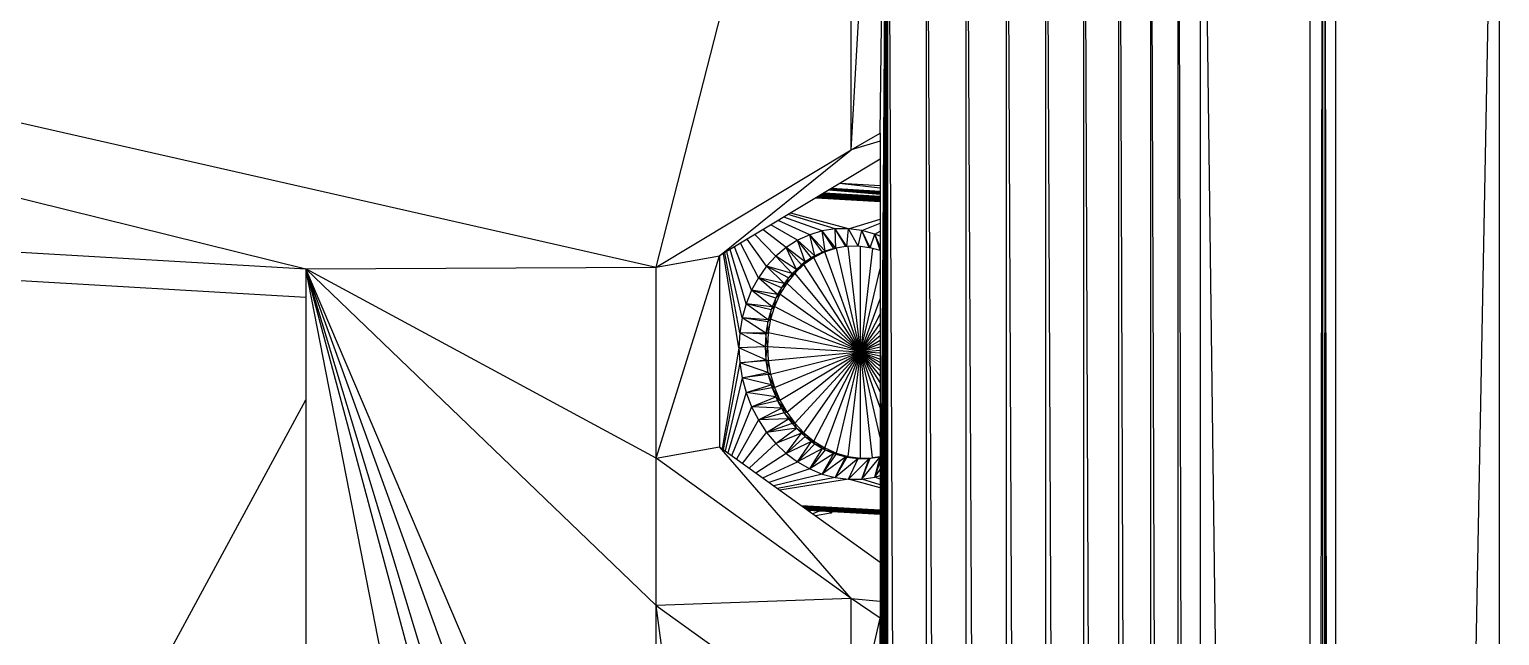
# Model space of a CAD drawing. Header units: millimetres. Extents: x -72 to 40, y 37 to 183.
# Drawn here: x 17.24 to 40.18, y 156.02 to 165.49 of the extents above; entities that cross this region are included whole.
import ezdxf

# ---------------------------------------------------------------- set-up
doc = ezdxf.new("R2010")
doc.units = ezdxf.units.MM
doc.layers.add('Shape2DView002', color=7, linetype='CONTINUOUS')

msp = doc.modelspace()

# ---------------------------------------------------------------- linework, layer by layer
at = {"layer": 'Shape2DView002'}
for p, q in [((-44.396, 178.019), (27.019, 161.772)), ((-44.396, 178.019), (21.552, 161.751)), ((40.182, 175.283), (37.622, 40.961)), ((40.182, 41.989), (40.182, 175.283)), ((37.418, 174.194), (37.225, 40.86)), ((37.456, 174.203), (37.418, 40.9)), ((37.418, 174.194), (37.418, 40.9)), ((37.622, 40.961), (37.456, 174.203)), ((37.456, 174.203), (37.456, 40.909)), ((37.622, 174.255), (37.622, 40.961)), ((37.225, 40.86), (37.225, 174.154)), ((34.241, 40.411), (34.241, 173.705)), ((34.736, 40.451), (34.241, 173.705)), ((34.736, 40.451), (34.736, 173.745)), ((35.165, 40.498), (34.736, 173.745)), ((35.165, 40.498), (35.165, 173.792)), ((35.516, 40.551), (35.165, 173.792)), ((35.516, 40.551), (35.516, 173.845)), ((37.225, 40.86), (35.516, 173.845)), ((27.019, 161.772), (30.064, 173.691)), ((30.064, 163.605), (30.064, 173.691)), ((30.064, 163.605), (30.632, 173.663)), ((30.514, 163.87), (30.632, 173.663)), ((30.514, 72.911), (30.632, 173.663)), ((30.632, 173.663), (30.514, 75.21)), ((30.632, 173.663), (30.514, 78.194)), ((30.632, 173.663), (30.514, 80.492)), ((30.632, 173.663), (30.514, 88.071)), ((30.632, 173.663), (30.514, 90.369)), ((30.632, 173.663), (30.514, 93.354)), ((30.632, 173.663), (30.514, 95.652)), ((30.632, 173.663), (30.514, 103.231)), ((30.632, 173.663), (30.514, 105.529)), ((30.632, 173.663), (30.514, 108.513)), ((30.632, 173.663), (30.514, 110.812)), ((30.632, 173.663), (30.514, 118.39)), ((30.632, 173.663), (30.514, 120.689)), ((30.632, 173.663), (30.514, 123.673)), ((30.632, 173.663), (30.514, 125.971)), ((30.632, 173.663), (30.514, 133.55)), ((30.632, 173.663), (30.514, 135.848)), ((30.632, 173.663), (30.514, 138.833)), ((30.632, 173.663), (30.514, 141.131)), ((30.632, 173.663), (30.514, 148.71)), ((30.632, 173.663), (30.514, 151.008)), ((30.632, 173.663), (30.514, 153.992)), ((30.632, 173.663), (30.514, 156.291)), ((30.632, 40.369), (30.632, 173.663)), ((31.235, 40.352), (30.632, 173.663)), ((31.235, 40.352), (31.235, 173.646)), ((31.858, 40.344), (31.235, 173.646)), ((31.858, 40.344), (31.858, 173.638)), ((32.485, 40.346), (31.858, 173.638)), ((32.485, 40.346), (32.485, 173.64)), ((33.102, 40.358), (32.485, 173.64)), ((33.102, 40.358), (33.102, 173.652)), ((33.692, 40.38), (33.102, 173.652)), ((33.692, 40.38), (33.692, 173.674)), ((34.241, 40.411), (33.692, 173.674)), ((-35.793, 165.085), (21.552, 161.751)), ((21.552, 161.302), (-34.06, 164.535)), ((30.064, 163.605), (30.514, 163.87)), ((30.514, 163.87), (30.514, 156.291)), ((27.019, 161.772), (30.064, 163.605)), ((28.006, 161.95), (30.064, 163.605)), ((30.514, 163.744), (30.064, 163.605)), ((30.514, 163.46), (28.006, 161.95)), ((29.611, 162.917), (30.514, 162.864)), ((29.614, 162.918), (30.514, 162.865)), ((29.619, 162.922), (30.514, 162.871)), ((29.622, 162.923), (30.514, 162.871)), ((29.624, 162.925), (30.514, 162.872)), ((29.629, 162.927), (30.514, 162.877)), ((29.631, 162.929), (30.514, 162.877)), ((29.632, 162.93), (30.514, 162.878)), ((29.635, 162.931), (30.514, 162.881)), ((29.637, 162.932), (30.514, 162.881)), ((29.638, 162.933), (30.514, 162.882)), ((29.64, 162.934), (30.514, 162.884)), ((29.64, 162.934), (30.514, 162.883)), ((30.514, 162.908), (29.714, 162.979)), ((30.514, 162.925), (29.723, 162.984)), ((29.734, 162.991), (30.514, 162.945)), ((30.514, 162.95), (29.748, 162.999)), ((30.514, 162.957), (29.752, 163.002)), ((30.514, 163.007), (29.881, 163.079)), ((29.895, 163.088), (30.514, 163.052)), ((29.514, 162.858), (30.514, 162.8)), ((29.522, 162.863), (30.514, 162.809)), ((29.532, 162.869), (30.514, 162.812)), ((29.54, 162.874), (30.514, 162.821)), ((29.549, 162.88), (30.514, 162.824)), ((29.558, 162.885), (30.514, 162.832)), ((29.567, 162.89), (30.514, 162.835)), ((29.575, 162.895), (30.514, 162.843)), ((29.583, 162.9), (30.514, 162.846)), ((29.59, 162.904), (30.514, 162.853)), ((29.598, 162.909), (30.514, 162.855)), ((29.604, 162.913), (30.514, 162.862)), ((29.414, 162.281), (28.921, 162.501)), ((29.611, 162.34), (29.011, 162.556)), ((29.814, 162.371), (29.078, 162.595)), ((30.021, 162.373), (29.119, 162.62)), ((30.021, 162.373), (30.514, 162.525)), ((30.227, 162.347), (30.514, 162.46)), ((28.559, 162.284), (28.886, 161.947)), ((29.049, 162.083), (28.686, 162.36)), ((29.226, 162.195), (28.81, 162.434)), ((29.414, 162.281), (29.226, 162.195)), ((29.611, 162.34), (29.414, 162.281)), ((29.495, 161.95), (29.414, 162.281)), ((29.614, 162.007), (29.414, 162.281)), ((29.654, 162.023), (29.414, 162.281)), ((29.814, 162.371), (29.611, 162.34)), ((29.654, 162.023), (29.611, 162.34)), ((29.793, 162.066), (29.611, 162.34)), ((29.822, 162.073), (29.611, 162.34)), ((30.021, 162.373), (29.814, 162.371)), ((29.822, 162.073), (29.814, 162.371)), ((29.979, 162.098), (29.814, 162.371)), ((29.994, 162.099), (29.814, 162.371)), ((29.994, 162.099), (30.021, 162.373)), ((30.169, 162.101), (30.021, 162.373)), ((30.227, 162.347), (30.021, 162.373)), ((30.169, 162.101), (30.227, 162.347)), ((30.343, 162.079), (30.227, 162.347)), ((30.358, 162.076), (30.227, 162.347)), ((30.43, 162.292), (30.227, 162.347)), ((30.358, 162.076), (30.43, 162.292)), ((30.43, 162.292), (30.514, 162.339)), ((30.514, 162.038), (30.43, 162.292)), ((30.514, 162.094), (30.43, 162.292)), ((30.514, 162.257), (30.43, 162.292)), ((28.322, 160.751), (28.089, 162)), ((28.36, 160.981), (28.123, 162.021)), ((28.421, 161.203), (28.174, 162.051)), ((28.506, 161.414), (28.243, 162.093)), ((28.613, 161.61), (28.332, 162.147)), ((28.74, 161.788), (28.439, 162.211)), ((29.049, 162.083), (28.886, 161.947)), ((29.226, 162.195), (29.049, 162.083)), ((29.207, 161.74), (29.049, 162.083)), ((29.286, 161.81), (29.049, 162.083)), ((29.345, 161.856), (29.049, 162.083)), ((29.345, 161.856), (29.226, 162.195)), ((29.444, 161.921), (29.226, 162.195)), ((29.495, 161.95), (29.226, 162.195)), ((29.651, 162.014), (29.481, 161.928)), ((29.614, 162.007), (29.481, 161.928)), ((29.614, 162.007), (29.495, 161.95)), ((29.654, 162.023), (29.614, 162.007)), ((29.651, 162.014), (29.614, 162.007)), ((29.83, 162.073), (29.651, 162.014)), ((29.651, 162.014), (29.793, 162.066)), ((29.651, 162.014), (29.654, 162.023)), ((30.206, 160.45), (29.651, 162.014)), ((29.793, 162.066), (29.654, 162.023)), ((29.83, 162.073), (29.793, 162.066)), ((29.822, 162.073), (29.793, 162.066)), ((29.979, 162.098), (29.822, 162.073)), ((29.83, 162.073), (29.822, 162.073)), ((29.946, 162.093), (29.83, 162.073)), ((30.206, 160.45), (29.83, 162.073)), ((29.994, 162.099), (29.979, 162.098)), ((30.169, 162.101), (29.994, 162.099)), ((30.206, 160.45), (30.017, 162.1)), ((30.343, 162.079), (30.169, 162.101)), ((30.206, 160.45), (30.206, 162.096)), ((30.393, 162.066), (30.206, 160.45)), ((30.358, 162.076), (30.343, 162.079)), ((30.514, 162.033), (30.358, 162.076)), ((21.552, 161.751), (27.019, 161.772)), ((27.019, 161.772), (28.006, 161.95)), ((27.019, 158.788), (28.006, 161.95)), ((27.019, 158.788), (27.019, 161.772)), ((28.006, 161.95), (28.006, 158.966)), ((28.31, 160.516), (28.069, 161.988)), ((28.74, 161.788), (28.613, 161.61)), ((28.886, 161.947), (28.74, 161.788)), ((29.018, 161.519), (28.74, 161.788)), ((29.083, 161.606), (28.74, 161.788)), ((29.143, 161.675), (28.74, 161.788)), ((29.143, 161.675), (28.886, 161.947)), ((29.207, 161.74), (28.886, 161.947)), ((29.323, 161.817), (29.18, 161.682)), ((29.286, 161.81), (29.18, 161.682)), ((29.286, 161.81), (29.207, 161.74)), ((29.345, 161.856), (29.286, 161.81)), ((29.323, 161.817), (29.286, 161.81)), ((29.481, 161.928), (29.323, 161.817)), ((29.444, 161.921), (29.323, 161.817)), ((29.323, 161.817), (29.345, 161.856)), ((30.206, 160.45), (29.323, 161.817)), ((29.444, 161.921), (29.345, 161.856)), ((29.495, 161.95), (29.444, 161.921)), ((29.481, 161.928), (29.444, 161.921)), ((29.481, 161.928), (29.495, 161.95)), ((30.206, 160.45), (29.481, 161.928)), ((27.019, 133.751), (21.552, 161.751)), ((21.552, 161.751), (21.552, 52.828)), ((27.019, 141.329), (21.552, 161.751)), ((27.019, 143.628), (21.552, 161.751)), ((27.019, 146.612), (21.552, 161.751)), ((27.019, 148.91), (21.552, 161.751)), ((27.019, 156.489), (21.552, 161.751)), ((27.019, 158.788), (21.552, 161.751)), ((28.613, 161.61), (28.506, 161.414)), ((28.913, 161.345), (28.613, 161.61)), ((28.975, 161.454), (28.613, 161.61)), ((29.018, 161.519), (28.613, 161.61)), ((29.083, 161.606), (29.018, 161.519)), ((29.18, 161.682), (29.055, 161.526)), ((29.055, 161.526), (29.083, 161.606)), ((29.18, 161.682), (29.083, 161.606)), ((29.143, 161.675), (29.083, 161.606)), ((29.207, 161.74), (29.143, 161.675)), ((29.18, 161.682), (29.143, 161.675)), ((29.18, 161.682), (29.207, 161.74)), ((30.206, 160.45), (29.18, 161.682)), ((30.206, 160.45), (30.514, 161.748)), ((28.506, 161.414), (28.421, 161.203)), ((28.829, 161.156), (28.506, 161.414)), ((28.885, 161.288), (28.506, 161.414)), ((28.913, 161.345), (28.506, 161.414)), ((28.95, 161.352), (28.866, 161.162)), ((28.95, 161.352), (28.885, 161.288)), ((28.913, 161.345), (28.885, 161.288)), ((28.975, 161.454), (28.913, 161.345)), ((28.95, 161.352), (28.913, 161.345)), ((29.055, 161.526), (28.95, 161.352)), ((28.95, 161.352), (28.975, 161.454)), ((30.206, 160.45), (28.95, 161.352)), ((29.055, 161.526), (28.975, 161.454)), ((29.018, 161.519), (28.975, 161.454)), ((29.055, 161.526), (29.018, 161.519)), ((30.206, 160.45), (29.055, 161.526)), ((28.421, 161.203), (28.36, 160.981)), ((28.768, 160.954), (28.421, 161.203)), ((28.813, 161.11), (28.421, 161.203)), ((28.829, 161.156), (28.421, 161.203)), ((28.813, 161.11), (28.768, 160.954)), ((28.866, 161.162), (28.805, 160.96)), ((28.805, 160.96), (28.813, 161.11)), ((28.866, 161.162), (28.813, 161.11)), ((28.829, 161.156), (28.813, 161.11)), ((28.885, 161.288), (28.829, 161.156)), ((28.866, 161.162), (28.829, 161.156)), ((28.866, 161.162), (28.885, 161.288)), ((30.206, 160.45), (28.866, 161.162)), ((30.514, 161.283), (30.206, 160.45)), ((28.36, 160.981), (28.322, 160.751)), ((28.731, 160.743), (28.36, 160.981)), ((28.761, 160.922), (28.36, 160.981)), ((28.768, 160.954), (28.36, 160.981)), ((28.761, 160.922), (28.731, 160.743)), ((28.805, 160.96), (28.761, 160.922)), ((28.768, 160.954), (28.761, 160.922)), ((28.768, 160.75), (28.761, 160.922)), ((28.805, 160.96), (28.768, 160.75)), ((28.805, 160.96), (28.768, 160.954)), ((30.206, 160.45), (28.805, 160.96)), ((30.514, 161.043), (30.206, 160.45)), ((30.206, 160.45), (30.514, 160.892)), ((28.322, 160.751), (28.31, 160.516)), ((28.719, 160.528), (28.322, 160.751)), ((28.729, 160.727), (28.322, 160.751)), ((28.731, 160.743), (28.322, 160.751)), ((28.729, 160.727), (28.719, 160.528)), ((28.768, 160.75), (28.729, 160.727)), ((28.731, 160.743), (28.729, 160.727)), ((28.756, 160.534), (28.729, 160.727)), ((28.768, 160.75), (28.731, 160.743)), ((28.768, 160.75), (28.756, 160.534)), ((30.206, 160.45), (28.768, 160.75)), ((30.514, 160.785), (30.206, 160.45)), ((30.514, 160.703), (30.206, 160.45)), ((30.206, 160.45), (30.514, 160.636)), ((28.31, 160.516), (28.046, 158.937)), ((28.719, 160.528), (28.31, 160.516)), ((28.31, 160.516), (28.322, 160.279)), ((28.729, 160.327), (28.31, 160.516)), ((28.756, 160.534), (28.719, 160.528)), ((28.719, 160.528), (28.729, 160.327)), ((28.729, 160.327), (28.756, 160.534)), ((28.756, 160.534), (30.206, 160.45)), ((28.756, 160.534), (28.768, 160.317)), ((28.768, 160.317), (30.206, 160.45)), ((28.805, 160.102), (30.206, 160.45)), ((28.866, 159.893), (30.206, 160.45)), ((28.95, 159.694), (30.206, 160.45)), ((29.055, 159.508), (30.206, 160.45)), ((29.18, 159.337), (30.206, 160.45)), ((29.323, 159.186), (30.206, 160.45)), ((29.481, 159.056), (30.206, 160.45)), ((29.651, 158.951), (30.206, 160.45)), ((29.83, 158.87), (30.206, 160.45)), ((30.016, 158.817), (30.206, 160.45)), ((30.514, 160.578), (30.206, 160.45)), ((30.514, 160.527), (30.206, 160.45)), ((30.206, 160.45), (30.514, 160.479)), ((30.206, 158.792), (30.206, 160.45)), ((30.395, 158.795), (30.206, 160.45)), ((30.206, 160.45), (30.514, 160.338)), ((30.514, 160.386), (30.206, 160.45)), ((30.514, 160.432), (30.206, 160.45)), ((30.206, 160.45), (30.514, 160.162)), ((30.514, 160.229), (30.206, 160.45)), ((30.514, 160.286), (30.206, 160.45)), ((30.206, 160.45), (30.514, 159.821)), ((30.514, 159.973), (30.206, 160.45)), ((30.514, 160.079), (30.206, 160.45)), ((30.514, 159.116), (30.206, 160.45)), ((30.514, 159.581), (30.206, 160.45)), ((28.322, 160.279), (28.063, 158.924)), ((28.322, 160.279), (28.729, 160.327)), ((28.731, 160.31), (28.322, 160.279)), ((28.322, 160.279), (28.36, 160.045)), ((28.761, 160.128), (28.322, 160.279)), ((28.729, 160.327), (28.768, 160.317)), ((28.729, 160.327), (28.731, 160.31)), ((28.731, 160.31), (28.768, 160.317)), ((28.731, 160.31), (28.761, 160.128)), ((28.761, 160.128), (28.768, 160.317)), ((28.768, 160.317), (28.805, 160.102)), ((28.36, 160.045), (28.093, 158.903)), ((28.36, 160.045), (28.761, 160.128)), ((28.768, 160.096), (28.36, 160.045)), ((28.36, 160.045), (28.421, 159.816)), ((28.813, 159.934), (28.36, 160.045)), ((28.421, 159.816), (28.813, 159.934)), ((28.761, 160.128), (28.805, 160.102)), ((28.761, 160.128), (28.768, 160.096)), ((28.768, 160.096), (28.805, 160.102)), ((28.768, 160.096), (28.813, 159.934)), ((28.866, 159.893), (28.768, 160.096)), ((28.805, 160.102), (28.866, 159.893)), ((28.813, 159.934), (28.866, 159.893)), ((28.813, 159.934), (28.829, 159.887)), ((-33.962, 57.122), (21.552, 159.701)), ((28.421, 159.816), (28.136, 158.872)), ((28.829, 159.887), (28.421, 159.816)), ((28.421, 159.816), (28.506, 159.595)), ((28.885, 159.747), (28.421, 159.816)), ((28.506, 159.595), (28.885, 159.747)), ((28.829, 159.887), (28.866, 159.893)), ((28.829, 159.887), (28.95, 159.694)), ((28.829, 159.887), (28.885, 159.747)), ((28.866, 159.893), (28.95, 159.694)), ((28.885, 159.747), (28.95, 159.694)), ((28.885, 159.747), (28.913, 159.687)), ((28.506, 159.595), (28.196, 158.829)), ((28.913, 159.687), (28.506, 159.595)), ((28.506, 159.595), (28.613, 159.387)), ((28.975, 159.571), (28.506, 159.595)), ((28.613, 159.387), (28.975, 159.571)), ((29.018, 159.501), (28.613, 159.387)), ((28.913, 159.687), (28.95, 159.694)), ((28.913, 159.687), (29.055, 159.508)), ((28.913, 159.687), (28.975, 159.571)), ((28.95, 159.694), (29.055, 159.508)), ((28.975, 159.571), (29.055, 159.508)), ((28.975, 159.571), (29.018, 159.501)), ((29.018, 159.501), (29.055, 159.508)), ((29.018, 159.501), (29.18, 159.337)), ((29.018, 159.501), (29.083, 159.407)), ((29.055, 159.508), (29.18, 159.337)), ((28.613, 159.387), (28.272, 158.775)), ((29.083, 159.407), (28.613, 159.387)), ((28.613, 159.387), (28.74, 159.194)), ((28.74, 159.194), (29.083, 159.407)), ((29.143, 159.331), (28.74, 159.194)), ((29.207, 159.258), (28.74, 159.194)), ((28.886, 159.018), (29.207, 159.258)), ((29.083, 159.407), (29.18, 159.337)), ((29.083, 159.407), (29.143, 159.331)), ((29.143, 159.331), (29.18, 159.337)), ((29.143, 159.331), (29.207, 159.258)), ((29.18, 159.337), (29.323, 159.186)), ((29.207, 159.258), (29.18, 159.337)), ((29.207, 159.258), (29.323, 159.186)), ((29.207, 159.258), (29.286, 159.179)), ((28.363, 158.709), (28.74, 159.194)), ((28.886, 159.018), (28.467, 158.635)), ((28.74, 159.194), (28.886, 159.018)), ((29.286, 159.179), (28.886, 159.018)), ((28.886, 159.018), (29.049, 158.863)), ((29.049, 158.863), (29.286, 159.179)), ((29.345, 159.127), (29.049, 158.863)), ((29.444, 159.05), (29.049, 158.863)), ((29.226, 158.731), (29.444, 159.05)), ((29.495, 159.014), (29.226, 158.731)), ((29.286, 159.179), (29.323, 159.186)), ((29.286, 159.179), (29.345, 159.127)), ((29.323, 159.186), (29.481, 159.056)), ((29.345, 159.127), (29.323, 159.186)), ((29.345, 159.127), (29.481, 159.056)), ((29.345, 159.127), (29.444, 159.05)), ((29.444, 159.05), (29.481, 159.056)), ((29.444, 159.05), (29.495, 159.014)), ((29.481, 159.056), (29.651, 158.951)), ((29.495, 159.014), (29.481, 159.056)), ((29.495, 159.014), (29.651, 158.951)), ((29.495, 159.014), (29.614, 158.944)), ((27.019, 158.788), (28.006, 158.966)), ((27.019, 156.489), (27.019, 158.788)), ((30.064, 156.6), (27.019, 158.788)), ((28.006, 158.966), (30.514, 157.164)), ((30.064, 156.6), (28.006, 158.966)), ((29.049, 158.863), (28.575, 158.557)), ((29.049, 158.863), (29.226, 158.731)), ((29.614, 158.944), (29.226, 158.731)), ((29.414, 158.623), (29.614, 158.944)), ((29.654, 158.923), (29.414, 158.623)), ((29.793, 158.864), (29.414, 158.623)), ((29.611, 158.541), (29.793, 158.864)), ((29.822, 158.854), (29.611, 158.541)), ((29.979, 158.811), (29.611, 158.541)), ((29.614, 158.944), (29.651, 158.951)), ((29.614, 158.944), (29.654, 158.923)), ((29.651, 158.951), (29.83, 158.87)), ((29.654, 158.923), (29.651, 158.951)), ((29.654, 158.923), (29.83, 158.87)), ((29.654, 158.923), (29.793, 158.864)), ((29.793, 158.864), (29.83, 158.87)), ((29.793, 158.864), (29.822, 158.854)), ((29.814, 158.486), (29.979, 158.811)), ((29.994, 158.808), (29.814, 158.486)), ((30.169, 158.785), (29.814, 158.486)), ((29.822, 158.854), (29.83, 158.87)), ((29.822, 158.854), (30.016, 158.817)), ((29.822, 158.854), (29.979, 158.811)), ((29.83, 158.87), (30.016, 158.817)), ((29.979, 158.811), (30.016, 158.817)), ((29.979, 158.811), (29.994, 158.808)), ((29.994, 158.808), (30.016, 158.817)), ((29.994, 158.808), (30.206, 158.792)), ((29.994, 158.808), (30.169, 158.785)), ((30.016, 158.817), (30.206, 158.792)), ((30.343, 158.787), (30.021, 158.46)), ((30.021, 158.46), (30.169, 158.785)), ((30.169, 158.785), (30.206, 158.792)), ((30.169, 158.785), (30.343, 158.787)), ((30.206, 158.792), (30.395, 158.795)), ((30.343, 158.787), (30.206, 158.792)), ((30.227, 158.462), (30.514, 158.811)), ((30.227, 158.462), (30.358, 158.789)), ((30.227, 158.462), (30.343, 158.787)), ((30.343, 158.787), (30.395, 158.795)), ((30.343, 158.787), (30.358, 158.789)), ((30.358, 158.789), (30.514, 158.813)), ((30.358, 158.789), (30.395, 158.795)), ((30.395, 158.795), (30.514, 158.815)), ((30.514, 158.813), (30.395, 158.795)), ((30.43, 158.493), (30.514, 158.807)), ((28.681, 158.481), (29.226, 158.731)), ((29.414, 158.623), (28.776, 158.412)), ((29.226, 158.731), (29.414, 158.623)), ((29.414, 158.623), (29.611, 158.541)), ((30.43, 158.493), (30.514, 158.734)), ((30.43, 158.493), (30.514, 158.616)), ((29.611, 158.541), (28.854, 158.357)), ((29.814, 158.486), (28.911, 158.316)), ((30.021, 158.46), (28.946, 158.29)), ((29.611, 158.541), (29.814, 158.486)), ((29.814, 158.486), (30.021, 158.46)), ((30.021, 158.46), (30.227, 158.462)), ((30.514, 158.325), (30.021, 158.46)), ((30.227, 158.462), (30.43, 158.493)), ((30.514, 158.375), (30.227, 158.462)), ((30.43, 158.493), (30.514, 158.518)), ((30.514, 158.463), (30.43, 158.493)), ((30.514, 157.976), (29.285, 158.047)), ((30.514, 157.971), (29.296, 158.039)), ((30.514, 157.964), (29.302, 158.035)), ((30.514, 157.96), (29.313, 158.027)), ((30.514, 157.953), (29.319, 158.023)), ((30.514, 157.949), (29.329, 158.015)), ((30.514, 157.943), (29.335, 158.011)), ((30.514, 157.939), (29.344, 158.005)), ((30.514, 157.934), (29.348, 158.001)), ((30.514, 157.93), (29.356, 157.996)), ((30.514, 157.925), (29.361, 157.993)), ((30.514, 157.923), (29.367, 157.988)), ((30.514, 157.919), (29.371, 157.985)), ((30.514, 157.917), (29.372, 157.984)), ((30.514, 157.916), (29.375, 157.982)), ((30.514, 157.915), (29.376, 157.982)), ((30.514, 157.914), (29.378, 157.98)), ((30.514, 157.913), (29.379, 157.979)), ((30.514, 157.912), (29.381, 157.978)), ((30.514, 157.911), (29.382, 157.978)), ((30.514, 157.911), (29.383, 157.977)), ((30.514, 157.91), (29.384, 157.976)), ((30.514, 157.91), (29.384, 157.976)), ((30.514, 157.909), (29.385, 157.975)), ((30.514, 157.909), (29.385, 157.975)), ((30.514, 157.909), (29.385, 157.975)), ((30.514, 157.91), (29.385, 157.975)), ((29.396, 157.967), (29.428, 157.973)), ((29.564, 157.965), (29.461, 157.92)), ((29.741, 157.93), (29.507, 157.887)), ((29.741, 157.93), (29.728, 157.955)), ((29.741, 157.93), (29.729, 157.955)), ((29.741, 157.93), (29.73, 157.955)), ((29.741, 157.93), (29.732, 157.955)), ((29.741, 157.93), (29.733, 157.955)), ((29.745, 157.931), (29.736, 157.955)), ((29.745, 157.931), (29.737, 157.955)), ((29.749, 157.933), (29.741, 157.954)), ((29.745, 157.931), (29.741, 157.93)), ((29.745, 157.954), (29.753, 157.937)), ((29.749, 157.933), (29.745, 157.931)), ((29.753, 157.937), (29.749, 157.933)), ((29.756, 157.942), (29.75, 157.954)), ((29.756, 157.942), (29.753, 157.937)), ((29.759, 157.947), (29.755, 157.954)), ((29.759, 157.947), (29.756, 157.942)), ((29.761, 157.953), (29.759, 157.947)), ((30.064, 156.6), (27.019, 156.489)), ((27.019, 148.91), (27.019, 156.489)), ((27.019, 156.489), (30.064, 154.302)), ((27.954, 149.474), (27.019, 156.489)), ((30.064, 154.302), (30.064, 156.6)), ((30.514, 156.291), (30.064, 156.6)), ((30.064, 156.6), (30.514, 156.558)), ((30.064, 154.302), (30.514, 156.291)), ((30.514, 153.992), (30.514, 156.291))]:
    msp.add_line(p, q, dxfattribs=at)

doc.saveas('drawing.dxf')
